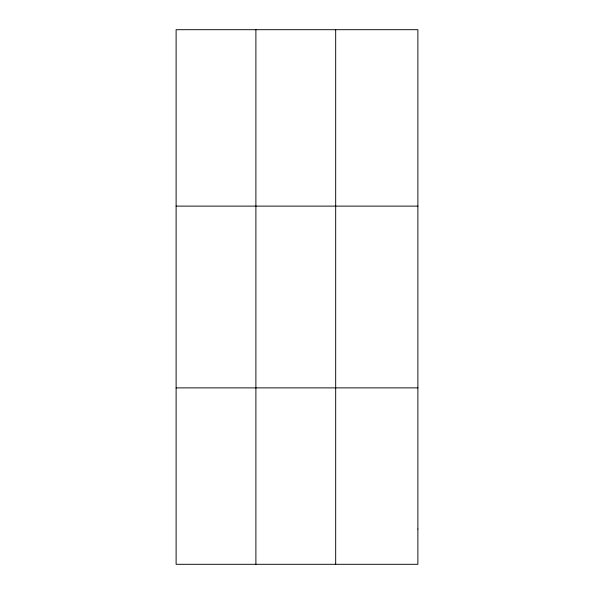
<?xml version="1.0" encoding="UTF-8"?>
<svg xmlns="http://www.w3.org/2000/svg" width="594" height="594" viewBox="0 0 594 594"><rect width="100%" height="100%" fill="white"/><g stroke="black" fill="none" stroke-linecap="round" stroke-linejoin="round"><path stroke-width="0.89" d="M335.684 564.3L335.684 29.7M176.114 206.118L417.886 206.118M176.114 387.882L417.886 387.882M255.895 29.7L255.895 564.3M417.886 529.016L417.886 564.3L176.114 564.3L176.114 29.7L417.886 29.7L417.886 529.016"/></g></svg>
